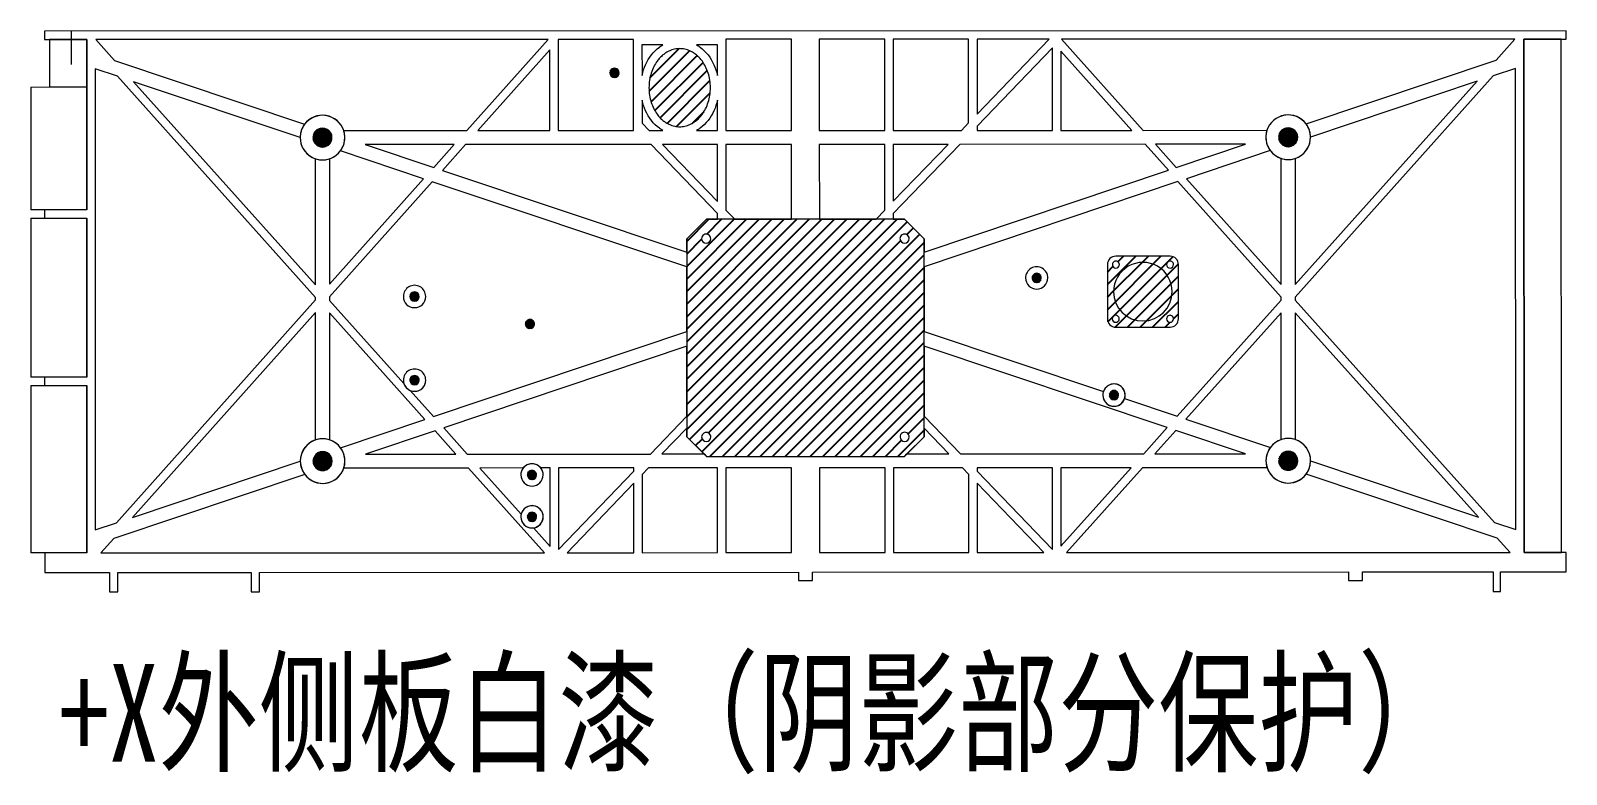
# Model space of a CAD drawing. Header units: millimetres. Extents: x 44 to 363, y 19 to 309.
# Drawn here: x 48.7 to 103.7, y 131.3 to 157.9 of the extents above; entities that cross this region are included whole.
import ezdxf

# ---------------------------------------------------------------- set-up
doc = ezdxf.new("R2010")
doc.units = ezdxf.units.MM
doc.styles.add('SLDTEXTSTYLE0', font='TXT', dxfattribs={"width": 0.75})

msp = doc.modelspace()

# ---------------------------------------------------------------- hatches: boundary and pattern name
h = msp.add_hatch()
h.set_pattern_fill('ANSI31', color=0, scale=0.1)
edge = h.paths.add_edge_path()
edge.add_spline(control_points=[(71.99, 154.484), (74.19, 154.485), (74.189, 157.285), (71.989, 157.284)], knot_values=[0, 0, 0, 0, 1, 1, 1, 1], weights=[1, 0.333333, 0.333333, 1], degree=3, periodic=0)
edge.add_spline(control_points=[(71.989, 157.284), (69.789, 157.283), (69.79, 154.483), (71.99, 154.484)], knot_values=[0, 0, 0, 0, 1, 1, 1, 1], weights=[1, 0.333333, 0.333333, 1], degree=3, periodic=0)
h = msp.add_hatch()
h.set_pattern_fill('ANSI31', color=0, scale=0.01)
h.paths.add_polyline_path([(69.819, 156.416, 1), (69.489, 156.416, 1)])
h = msp.add_hatch()
h.set_pattern_fill('ANSI31', color=0, scale=0.01)
h.paths.add_polyline_path([(59.535, 154.097, 1), (58.855, 154.096, 1)])
h.paths.add_polyline_path([(62.327, 148.401, 1), (62.657, 148.401, 1)])
h.paths.add_polyline_path([(58.859, 142.5, 1), (59.539, 142.501, 1)])
h.paths.add_polyline_path([(62.658, 145.401, 1), (62.328, 145.401, 1)])
h.paths.add_polyline_path([(66.461, 147.414, 1), (66.791, 147.414, 1)])
h.paths.add_polyline_path([(66.865, 140.503, 1), (66.535, 140.503, 1)])
h.paths.add_polyline_path([(66.864, 142.003, 1), (66.534, 142.003, 1)])
h = msp.add_hatch()
h.set_pattern_fill('ANSI31', color=0, scale=0.01)
h.paths.add_polyline_path([(84.942, 149.066, 1), (84.612, 149.066, 1)])
h.paths.add_polyline_path([(87.381, 144.866, 1), (87.711, 144.866, 1)])
h.paths.add_polyline_path([(94.129, 142.512, 1), (93.449, 142.512, 1)])
h.paths.add_polyline_path([(93.445, 154.108, 1), (94.125, 154.108, 1)])
h = msp.add_hatch()
h.set_pattern_fill('ANSI31', color=0, scale=0.1)
h.paths.add_polyline_path([(80.742, 150.465), (80.037, 151.17), (72.946, 151.167), (72.242, 150.462), (72.244, 143.372), (72.949, 142.667), (80.039, 142.67), (80.744, 143.375), (80.744, 143.684)])
h.paths.add_polyline_path([(73.106, 143.364, -1), (72.776, 143.364, -1)], flags=16)
h.paths.add_polyline_path([(80.212, 143.367, -1), (79.882, 143.366, -1)], flags=16)
h.paths.add_polyline_path([(72.773, 150.471, -1), (73.103, 150.471, -1)], flags=16)
h.paths.add_polyline_path([(79.88, 150.473, -1), (80.21, 150.473, -1)], flags=16)
h = msp.add_hatch()
h.set_pattern_fill('ANSI31', color=0, scale=0.1)
h.paths.add_polyline_path([(89.854, 149.545, 0.414318), (89.554, 149.845), (87.612, 149.845, 0.414282), (87.312, 149.545), (87.31, 147.6, 0.414516), (87.61, 147.3), (89.554, 147.301, 0.414479), (89.854, 147.601)])
h.paths.add_polyline_path([(89.679, 147.601, -1), (89.429, 147.601, -1)], flags=16)
h.paths.add_polyline_path([(87.532, 148.572, -1), (89.632, 148.573, -1)], flags=16)
h.paths.add_polyline_path([(89.429, 149.545, -1), (89.679, 149.545, -1)], flags=16)
h.paths.add_polyline_path([(87.735, 147.601, -1), (87.485, 147.6, -1)], flags=16)
h.paths.add_polyline_path([(87.487, 149.545, -1), (87.737, 149.545, -1)], flags=16)
h.paths.add_polyline_path([(87.532, 148.572, 1), (89.632, 148.573, 1)], flags=0)
h = msp.add_hatch()
h.set_pattern_fill('ANSI31', color=0, scale=0.1)
h.paths.add_polyline_path([(89.632, 148.573, 1), (87.532, 148.572, 1)])

# ---------------------------------------------------------------- linework, layer by layer
at = {"color": 0, "linetype": 'Continuous', "lineweight": 18}
for p, q in [((103.74, 157.928), (49.238, 157.91)), ((49.238, 157.91), (49.238, 157.61)), ((50.2, 156.71), (50.199, 157.91)), ((103.74, 157.628), (103.74, 157.928)), ((49.238, 157.61), (50.749, 157.61)), ((50.749, 157.61), (49.411, 157.61)), ((49.411, 157.61), (49.412, 155.91)), ((50.75, 155.91), (50.749, 157.61)), ((50.749, 157.61), (50.751, 151.51)), ((67.273, 157.616), (51.072, 157.61)), ((67.273, 157.616), (51.072, 157.61)), ((51.072, 157.61), (51.749, 156.854)), ((51.072, 157.61), (51.749, 156.854)), ((64.359, 154.348), (67.273, 157.616)), ((64.359, 154.348), (67.273, 157.616)), ((70.339, 157.617), (67.639, 157.616)), ((70.339, 157.617), (67.639, 157.616)), ((70.339, 157.617), (67.639, 157.616)), ((67.639, 157.616), (67.64, 154.349)), ((67.639, 157.616), (67.64, 154.349)), ((67.639, 157.616), (67.64, 154.349)), ((70.34, 154.35), (70.339, 157.617)), ((70.34, 154.35), (70.339, 157.617)), ((70.34, 154.35), (70.339, 157.617)), ((71.384, 157.417), (70.639, 157.417)), ((70.639, 157.417), (70.64, 156.326)), ((71.384, 157.417), (70.639, 157.417)), ((70.639, 157.417), (70.64, 156.326)), ((73.339, 157.418), (72.595, 157.417)), ((73.339, 157.418), (72.595, 157.417)), ((73.34, 156.326), (73.339, 157.418)), ((73.34, 156.326), (73.339, 157.418)), ((75.989, 157.618), (73.639, 157.618)), ((73.639, 157.618), (73.64, 154.351)), ((75.989, 157.618), (73.639, 157.618)), ((73.639, 157.618), (73.64, 154.351)), ((75.99, 154.352), (75.989, 157.618)), ((75.99, 154.352), (75.989, 157.618)), ((79.339, 157.62), (76.989, 157.619)), ((79.339, 157.62), (76.989, 157.619)), ((76.989, 157.619), (76.99, 154.352)), ((76.989, 157.619), (76.99, 154.352)), ((79.34, 154.353), (79.339, 157.62)), ((79.34, 154.353), (79.339, 157.62)), ((82.339, 157.621), (79.639, 157.62)), ((82.339, 157.621), (79.639, 157.62)), ((79.639, 157.62), (79.64, 154.353)), ((79.639, 157.62), (79.64, 154.353)), ((82.34, 154.621), (82.339, 157.621)), ((82.34, 154.621), (82.339, 157.621)), ((82.639, 157.621), (82.64, 154.933)), ((85.223, 157.621), (82.639, 157.621)), ((85.223, 157.621), (82.639, 157.621)), ((82.639, 157.621), (82.64, 154.933)), ((82.64, 154.933), (85.223, 157.621)), ((82.64, 154.933), (85.223, 157.621)), ((101.907, 157.627), (85.662, 157.622)), ((101.907, 157.627), (85.662, 157.622)), ((85.662, 157.622), (88.586, 154.356)), ((85.662, 157.622), (88.586, 154.356)), ((101.23, 156.87), (101.907, 157.627)), ((101.23, 156.87), (101.907, 157.627)), ((102.229, 157.627), (103.74, 157.628)), ((103.567, 157.628), (102.229, 157.627)), ((102.235, 139.227), (102.229, 157.627)), ((102.229, 157.627), (102.235, 139.227)), ((103.573, 139.228), (103.567, 157.628)), ((51.749, 156.854), (58.554, 154.575)), ((51.749, 156.854), (58.554, 154.575)), ((67.339, 157.239), (64.761, 154.348)), ((67.339, 157.239), (64.761, 154.348)), ((67.34, 154.349), (67.339, 157.239)), ((67.34, 154.349), (67.339, 157.239)), ((85.339, 157.309), (82.64, 154.5)), ((85.339, 157.309), (82.64, 154.5)), ((85.34, 154.355), (85.339, 157.309)), ((85.34, 154.355), (85.339, 157.309)), ((88.184, 154.356), (85.639, 157.197)), ((85.639, 157.197), (85.64, 154.355)), ((88.184, 154.356), (85.639, 157.197)), ((85.639, 157.197), (85.64, 154.355)), ((94.426, 154.587), (101.23, 156.87)), ((94.426, 154.587), (101.23, 156.87)), ((51.849, 156.293), (51.05, 156.561)), ((51.05, 156.561), (51.055, 140.031)), ((51.849, 156.293), (51.05, 156.561)), ((51.05, 156.561), (51.055, 140.031)), ((58.947, 148.367), (51.849, 156.293)), ((58.947, 148.367), (51.849, 156.293)), ((101.131, 156.309), (94.037, 148.379)), ((101.131, 156.309), (94.037, 148.379)), ((101.929, 156.577), (101.131, 156.309)), ((101.929, 156.577), (101.131, 156.309)), ((101.935, 140.048), (101.929, 156.577)), ((101.935, 140.048), (101.929, 156.577)), ((48.743, 155.909), (50.081, 155.91)), ((48.743, 155.909), (48.745, 151.509)), ((49.412, 155.91), (50.75, 155.91)), ((50.081, 155.91), (50.75, 155.91)), ((50.751, 151.51), (50.75, 155.91)), ((52.424, 156.1), (58.947, 148.817)), ((58.395, 154.1), (52.424, 156.1)), ((52.424, 156.1), (58.947, 148.817)), ((58.395, 154.101), (52.424, 156.1)), ((94.037, 148.829), (100.555, 156.116)), ((94.037, 148.829), (100.555, 156.116)), ((100.555, 156.116), (94.585, 154.112)), ((100.555, 156.116), (94.586, 154.113)), ((70.64, 155.441), (70.64, 154.617)), ((70.64, 155.441), (70.64, 154.617)), ((73.34, 154.351), (73.34, 155.442)), ((73.34, 154.351), (73.34, 155.442)), ((70.64, 154.617), (70.897, 154.35)), ((70.64, 154.617), (70.897, 154.35)), ((82.084, 154.354), (82.34, 154.621)), ((82.084, 154.354), (82.34, 154.621)), ((59.955, 154.347), (64.359, 154.348)), ((59.955, 154.347), (64.359, 154.348)), ((64.761, 154.348), (67.34, 154.349)), ((64.761, 154.348), (67.34, 154.349)), ((67.64, 154.349), (70.34, 154.35)), ((67.64, 154.349), (70.34, 154.35)), ((67.64, 154.349), (70.34, 154.35)), ((70.897, 154.35), (71.385, 154.35)), ((70.897, 154.35), (71.385, 154.35)), ((72.596, 154.351), (73.34, 154.351)), ((72.596, 154.351), (73.34, 154.351)), ((73.64, 154.351), (75.99, 154.352)), ((73.64, 154.351), (75.99, 154.352)), ((76.99, 154.352), (79.34, 154.353)), ((76.99, 154.352), (79.34, 154.353)), ((79.64, 154.353), (82.084, 154.354)), ((79.64, 154.353), (82.084, 154.354)), ((82.64, 154.5), (82.64, 154.354)), ((82.64, 154.5), (82.64, 154.354)), ((82.64, 154.354), (85.34, 154.355)), ((82.64, 154.354), (85.34, 154.355)), ((85.64, 154.355), (88.184, 154.356)), ((85.64, 154.355), (88.184, 154.356)), ((88.586, 154.356), (93.025, 154.358)), ((88.586, 154.356), (93.025, 154.358)), ((62.817, 152.62), (59.837, 153.618)), ((62.817, 152.62), (59.837, 153.618)), ((63.913, 153.848), (60.728, 153.847)), ((63.913, 153.848), (60.728, 153.847)), ((60.728, 153.847), (63.179, 153.026)), ((60.728, 153.847), (63.179, 153.026)), ((63.179, 153.026), (63.913, 153.848)), ((63.179, 153.026), (63.913, 153.848)), ((64.315, 153.848), (63.489, 152.922)), ((64.315, 153.848), (63.489, 152.922)), ((70.962, 153.85), (64.315, 153.848)), ((70.962, 153.85), (64.315, 153.848)), ((73.341, 151.377), (70.962, 153.85)), ((73.341, 151.377), (70.962, 153.85)), ((73.34, 153.851), (71.378, 153.85)), ((73.34, 153.851), (71.378, 153.85)), ((71.378, 153.85), (73.341, 151.81)), ((71.378, 153.85), (73.341, 151.81)), ((73.341, 151.81), (73.34, 153.851)), ((73.341, 151.81), (73.34, 153.851)), ((75.99, 153.852), (73.64, 153.851)), ((75.99, 153.852), (73.64, 153.851)), ((73.64, 153.851), (73.641, 151.498)), ((73.64, 153.851), (73.641, 151.498)), ((75.991, 151.168), (75.99, 153.852)), ((75.991, 151.168), (75.99, 153.852)), ((79.34, 153.853), (76.99, 153.852)), ((79.34, 153.853), (76.99, 153.852)), ((76.99, 153.852), (76.991, 151.169)), ((76.99, 153.852), (76.991, 151.169)), ((79.341, 151.5), (79.34, 153.853)), ((79.341, 151.5), (79.34, 153.853)), ((81.603, 153.854), (79.64, 153.853)), ((81.603, 153.854), (79.64, 153.853)), ((79.64, 153.853), (79.641, 151.812)), ((79.64, 153.853), (79.641, 151.812)), ((79.641, 151.812), (81.603, 153.854)), ((82.019, 153.854), (79.641, 151.379)), ((82.019, 153.854), (79.641, 151.379)), ((79.641, 151.812), (81.603, 153.854)), ((88.666, 153.856), (82.019, 153.854)), ((88.666, 153.856), (82.019, 153.854)), ((89.493, 152.931), (88.666, 153.856)), ((89.493, 152.931), (88.666, 153.856)), ((92.253, 153.857), (89.034, 153.856)), ((92.253, 153.857), (89.034, 153.856)), ((89.034, 153.856), (89.777, 153.026)), ((89.034, 153.856), (89.777, 153.026)), ((89.777, 153.026), (92.253, 153.857)), ((89.777, 153.026), (92.253, 153.857)), ((93.144, 153.629), (90.14, 152.621)), ((93.144, 153.629), (90.14, 152.621)), ((58.947, 148.817), (58.946, 153.336)), ((58.947, 148.817), (58.946, 153.336)), ((59.446, 153.337), (59.447, 148.842)), ((59.446, 153.337), (59.447, 148.842)), ((63.489, 152.922), (72.242, 149.991)), ((63.489, 152.922), (72.242, 149.991)), ((80.742, 149.994), (89.493, 152.931)), ((80.742, 149.994), (89.493, 152.931)), ((93.537, 148.828), (93.535, 153.348)), ((93.537, 148.828), (93.535, 153.348)), ((94.035, 153.348), (94.037, 148.829)), ((94.035, 153.348), (94.037, 148.829)), ((59.447, 148.842), (62.817, 152.62)), ((59.447, 148.842), (62.817, 152.62)), ((63.127, 152.516), (59.447, 148.392)), ((63.127, 152.516), (59.447, 148.392)), ((72.242, 149.464), (63.127, 152.516)), ((72.242, 149.464), (63.127, 152.516)), ((89.831, 152.517), (80.742, 149.467)), ((89.831, 152.517), (80.742, 149.467)), ((93.537, 148.379), (89.831, 152.517)), ((93.537, 148.379), (89.831, 152.517)), ((90.14, 152.621), (93.537, 148.828)), ((90.14, 152.621), (93.537, 148.828)), ((50.082, 151.51), (48.745, 151.509)), ((50.751, 151.51), (49.24, 151.51)), ((49.24, 151.51), (49.24, 151.21)), ((50.751, 151.51), (50.082, 151.51)), ((73.341, 151.168), (73.341, 151.377)), ((73.341, 151.168), (73.341, 151.377)), ((73.641, 151.498), (73.959, 151.168)), ((73.641, 151.498), (73.959, 151.168)), ((79.024, 151.169), (79.341, 151.5)), ((79.024, 151.169), (79.341, 151.5)), ((79.641, 151.379), (79.641, 151.17)), ((79.641, 151.379), (79.641, 151.17)), ((48.745, 151.209), (50.083, 151.21)), ((48.745, 151.209), (48.746, 145.509)), ((49.24, 151.21), (50.752, 151.21)), ((50.083, 151.21), (50.752, 151.21)), ((50.753, 145.51), (50.752, 151.21)), ((50.752, 151.21), (50.753, 145.51)), ((72.242, 150.462), (72.946, 151.167)), ((72.946, 151.167), (72.242, 150.462)), ((80.037, 151.17), (72.946, 151.167)), ((72.946, 151.167), (73.341, 151.168)), ((73.959, 151.168), (73.341, 151.168)), ((73.959, 151.168), (75.991, 151.168)), ((76.991, 151.169), (75.991, 151.168)), ((76.991, 151.169), (79.024, 151.169)), ((79.641, 151.17), (79.024, 151.169)), ((79.641, 151.17), (80.037, 151.17)), ((80.037, 151.17), (80.742, 150.465)), ((80.742, 150.465), (80.037, 151.17)), ((72.242, 149.991), (72.242, 150.462)), ((72.242, 150.462), (72.244, 143.372)), ((80.742, 150.465), (80.742, 149.994)), ((80.744, 143.375), (80.742, 150.465)), ((72.242, 149.991), (72.242, 149.464)), ((80.742, 149.467), (80.742, 149.994)), ((89.554, 149.845), (87.612, 149.845)), ((89.554, 149.845), (87.612, 149.845)), ((72.243, 147.142), (72.242, 149.464)), ((80.742, 149.467), (80.743, 147.145)), ((87.312, 149.545), (87.31, 147.6)), ((87.312, 149.545), (87.31, 147.6)), ((89.854, 147.601), (89.854, 149.545)), ((89.854, 147.601), (89.854, 149.545)), ((51.814, 140.286), (58.947, 148.282)), ((51.814, 140.286), (58.947, 148.282)), ((58.947, 148.282), (58.947, 148.367)), ((58.947, 148.282), (58.947, 148.367)), ((59.447, 148.392), (59.447, 148.259)), ((59.447, 148.392), (59.447, 148.259)), ((59.447, 148.259), (62.11, 145.286)), ((59.447, 148.259), (62.11, 145.286)), ((89.814, 144.107), (93.537, 148.27)), ((89.814, 144.107), (93.537, 148.27)), ((93.537, 148.27), (93.537, 148.379)), ((93.537, 148.27), (93.537, 148.379)), ((94.037, 148.379), (94.037, 148.27)), ((94.037, 148.379), (94.037, 148.27)), ((94.037, 148.27), (101.173, 140.303)), ((94.037, 148.27), (101.173, 140.303)), ((58.948, 147.832), (52.388, 140.478)), ((58.948, 147.832), (52.388, 140.478)), ((58.949, 143.26), (58.948, 147.832)), ((58.949, 143.26), (58.948, 147.832)), ((59.448, 147.809), (59.449, 143.261)), ((62.864, 143.994), (59.448, 147.809)), ((62.864, 143.994), (59.448, 147.809)), ((59.448, 147.809), (59.449, 143.261)), ((93.537, 147.82), (90.123, 144.003)), ((93.537, 147.82), (90.123, 144.003)), ((93.539, 143.272), (93.537, 147.82)), ((93.539, 143.272), (93.537, 147.82)), ((94.037, 147.82), (94.039, 143.272)), ((100.597, 140.496), (94.037, 147.82)), ((100.597, 140.496), (94.037, 147.82)), ((94.037, 147.82), (94.039, 143.272)), ((63.174, 144.098), (72.243, 147.142)), ((63.174, 144.098), (72.243, 147.142)), ((72.243, 147.142), (72.243, 146.614)), ((80.743, 147.145), (87.167, 144.993)), ((80.743, 146.617), (80.743, 147.145)), ((80.743, 147.145), (87.167, 144.993)), ((87.61, 147.3), (89.554, 147.301)), ((87.61, 147.3), (89.554, 147.301)), ((72.243, 146.614), (63.537, 143.693)), ((72.243, 146.614), (63.537, 143.693)), ((72.244, 144.114), (72.243, 146.614)), ((89.451, 143.701), (80.743, 146.617)), ((89.451, 143.701), (80.743, 146.617)), ((80.743, 146.617), (80.744, 144.116)), ((50.084, 145.51), (48.746, 145.509)), ((48.747, 145.209), (50.085, 145.21)), ((48.747, 145.209), (48.749, 139.209)), ((50.753, 145.51), (49.242, 145.51)), ((49.242, 145.51), (49.242, 145.21)), ((49.242, 145.21), (50.754, 145.21)), ((50.753, 145.51), (50.084, 145.51)), ((50.085, 145.21), (50.754, 145.21)), ((50.756, 139.21), (50.754, 145.21)), ((50.754, 145.21), (50.756, 139.21)), ((62.337, 145.032), (63.174, 144.098)), ((62.337, 145.032), (63.174, 144.098)), ((87.925, 144.739), (89.814, 144.107)), ((87.925, 144.739), (89.814, 144.107)), ((70.938, 142.754), (72.244, 144.114)), ((70.938, 142.754), (72.244, 144.114)), ((72.244, 144.114), (72.244, 143.681)), ((80.744, 144.116), (82.051, 142.758)), ((80.744, 143.684), (80.744, 144.116)), ((80.744, 144.116), (82.051, 142.758)), ((59.84, 142.979), (62.864, 143.994)), ((59.84, 142.979), (62.864, 143.994)), ((63.227, 143.589), (60.732, 142.751)), ((63.227, 143.589), (60.732, 142.751)), ((63.976, 142.752), (63.227, 143.589)), ((63.976, 142.752), (63.227, 143.589)), ((63.537, 143.693), (64.379, 142.752)), ((63.537, 143.693), (64.379, 142.752)), ((72.244, 143.681), (71.354, 142.755)), ((72.244, 143.681), (71.354, 142.755)), ((72.244, 143.372), (72.244, 143.681)), ((81.634, 142.758), (80.744, 143.684)), ((81.634, 142.758), (80.744, 143.684)), ((80.744, 143.684), (80.744, 143.375)), ((88.609, 142.76), (89.451, 143.701)), ((88.609, 142.76), (89.451, 143.701)), ((89.76, 143.597), (89.012, 142.76)), ((89.76, 143.597), (89.012, 142.76)), ((92.257, 142.761), (89.76, 143.597)), ((92.257, 142.761), (89.76, 143.597)), ((90.123, 144.003), (93.148, 142.99)), ((90.123, 144.003), (93.148, 142.99)), ((72.861, 142.755), (72.244, 143.372)), ((72.244, 143.372), (72.949, 142.667)), ((80.039, 142.67), (80.744, 143.375)), ((80.744, 143.375), (80.127, 142.757)), ((52.388, 140.478), (58.399, 142.496)), ((52.388, 140.478), (58.399, 142.496)), ((60.732, 142.751), (63.976, 142.752)), ((60.732, 142.751), (63.976, 142.752)), ((64.379, 142.752), (70.938, 142.754)), ((64.379, 142.752), (70.938, 142.754)), ((71.354, 142.755), (72.861, 142.755)), ((71.354, 142.755), (72.861, 142.755)), ((72.861, 142.755), (72.949, 142.667)), ((72.949, 142.667), (80.039, 142.67)), ((72.949, 142.667), (80.039, 142.67)), ((80.039, 142.67), (80.127, 142.757)), ((80.127, 142.757), (81.634, 142.758)), ((80.127, 142.757), (81.634, 142.758)), ((82.051, 142.758), (88.609, 142.76)), ((82.051, 142.758), (88.609, 142.76)), ((89.012, 142.76), (92.257, 142.761)), ((89.012, 142.76), (92.257, 142.761)), ((94.589, 142.508), (100.597, 140.496)), ((94.589, 142.508), (100.597, 140.496)), ((58.558, 142.022), (51.716, 139.725)), ((58.558, 142.022), (51.716, 139.725)), ((64.424, 142.252), (59.959, 142.251)), ((64.424, 142.252), (59.959, 142.251)), ((67.144, 139.215), (64.424, 142.252)), ((67.144, 139.215), (64.424, 142.252)), ((66.387, 142.253), (64.827, 142.252)), ((66.387, 142.253), (64.827, 142.252)), ((64.827, 142.252), (66.311, 140.595)), ((64.827, 142.252), (66.311, 140.595)), ((67.344, 142.253), (67.012, 142.253)), ((67.344, 142.253), (67.012, 142.253)), ((67.345, 139.44), (67.344, 142.253)), ((67.345, 139.44), (67.344, 142.253)), ((70.344, 142.254), (67.644, 142.253)), ((70.344, 142.254), (67.644, 142.253)), ((67.644, 142.253), (67.645, 139.328)), ((67.644, 142.253), (67.645, 139.328)), ((67.645, 139.328), (70.344, 142.137)), ((67.645, 139.328), (70.344, 142.137)), ((70.344, 142.137), (70.344, 142.254)), ((70.344, 142.137), (70.344, 142.254)), ((70.873, 142.254), (70.644, 142.016)), ((70.873, 142.254), (70.644, 142.016)), ((70.644, 142.016), (70.645, 139.217)), ((70.644, 142.016), (70.645, 139.217)), ((73.344, 142.255), (70.873, 142.254)), ((73.344, 142.255), (70.873, 142.254)), ((73.345, 139.218), (73.344, 142.255)), ((73.345, 139.218), (73.344, 142.255)), ((75.994, 142.256), (73.644, 142.255)), ((75.994, 142.256), (73.644, 142.255)), ((73.644, 142.255), (73.645, 139.218)), ((73.644, 142.255), (73.645, 139.218)), ((75.995, 139.218), (75.994, 142.256)), ((75.995, 139.218), (75.994, 142.256)), ((79.344, 142.257), (76.994, 142.256)), ((79.344, 142.257), (76.994, 142.256)), ((76.994, 142.256), (76.995, 139.219)), ((76.994, 142.256), (76.995, 139.219)), ((79.345, 139.22), (79.344, 142.257)), ((79.345, 139.22), (79.344, 142.257)), ((82.115, 142.258), (79.644, 142.257)), ((82.115, 142.258), (79.644, 142.257)), ((79.644, 142.257), (79.645, 139.22)), ((79.644, 142.257), (79.645, 139.22)), ((82.344, 142.02), (82.115, 142.258)), ((82.344, 142.02), (82.115, 142.258)), ((82.345, 139.221), (82.344, 142.02)), ((82.345, 139.221), (82.344, 142.02)), ((85.344, 142.259), (82.644, 142.258)), ((85.344, 142.259), (82.644, 142.258)), ((82.644, 142.258), (82.644, 142.141)), ((82.644, 142.258), (82.644, 142.141)), ((82.644, 142.141), (85.345, 139.334)), ((82.644, 142.141), (85.345, 139.334)), ((85.345, 139.334), (85.344, 142.259)), ((85.345, 139.334), (85.344, 142.259)), ((88.162, 142.26), (85.644, 142.259)), ((88.162, 142.26), (85.644, 142.259)), ((85.644, 142.259), (85.645, 139.447)), ((85.644, 142.259), (85.645, 139.447)), ((85.645, 139.447), (88.162, 142.26)), ((85.645, 139.447), (88.162, 142.26)), ((88.564, 142.26), (85.847, 139.222)), ((88.564, 142.26), (85.847, 139.222)), ((93.029, 142.262), (88.564, 142.26)), ((93.029, 142.262), (88.564, 142.26)), ((101.272, 139.743), (94.43, 142.034)), ((101.272, 139.743), (94.43, 142.034)), ((70.344, 141.704), (67.953, 139.216)), ((70.344, 141.704), (67.953, 139.216)), ((70.345, 139.217), (70.344, 141.704)), ((70.345, 139.217), (70.344, 141.704)), ((82.644, 141.708), (82.645, 139.221)), ((85.037, 139.221), (82.644, 141.708)), ((85.037, 139.221), (82.644, 141.708)), ((82.644, 141.708), (82.645, 139.221)), ((51.055, 140.031), (51.814, 140.286)), ((51.055, 140.031), (51.814, 140.286)), ((101.173, 140.303), (101.935, 140.048)), ((101.173, 140.303), (101.935, 140.048)), ((51.716, 139.725), (51.257, 139.21)), ((51.716, 139.725), (51.257, 139.21)), ((66.749, 140.106), (67.345, 139.44)), ((66.749, 140.106), (67.345, 139.44)), ((101.734, 139.227), (101.272, 139.743)), ((101.734, 139.227), (101.272, 139.743)), ((50.087, 139.21), (48.749, 139.209)), ((50.756, 139.21), (49.244, 139.21)), ((49.244, 139.21), (49.245, 138.51)), ((50.756, 139.21), (50.087, 139.21)), ((51.257, 139.21), (67.144, 139.215)), ((51.257, 139.21), (67.144, 139.215)), ((67.953, 139.216), (70.345, 139.217)), ((67.953, 139.216), (70.345, 139.217)), ((70.645, 139.217), (73.345, 139.218)), ((70.645, 139.217), (73.345, 139.218)), ((73.645, 139.218), (75.995, 139.218)), ((73.645, 139.218), (75.995, 139.218)), ((76.995, 139.219), (79.345, 139.22)), ((76.995, 139.219), (79.345, 139.22)), ((79.645, 139.22), (82.345, 139.221)), ((79.645, 139.22), (82.345, 139.221)), ((82.645, 139.221), (85.037, 139.221)), ((82.645, 139.221), (85.037, 139.221)), ((85.847, 139.222), (101.734, 139.227)), ((85.847, 139.222), (101.734, 139.227)), ((103.746, 139.228), (102.235, 139.227)), ((102.235, 139.227), (103.573, 139.228)), ((103.746, 138.528), (103.746, 139.228)), ((49.245, 138.51), (51.567, 138.51)), ((51.567, 138.51), (51.567, 137.81)), ((51.867, 138.51), (56.64, 138.512)), ((51.867, 137.81), (51.867, 138.51)), ((56.64, 138.512), (56.64, 137.812)), ((56.94, 138.512), (76.246, 138.518)), ((56.94, 137.812), (56.94, 138.512)), ((76.246, 138.518), (76.246, 138.218)), ((76.246, 138.218), (76.746, 138.219)), ((76.746, 138.519), (95.951, 138.525)), ((76.746, 138.219), (76.746, 138.519)), ((95.951, 138.525), (95.951, 138.225)), ((95.951, 138.225), (96.451, 138.225)), ((96.451, 138.525), (101.124, 138.527)), ((96.451, 138.225), (96.451, 138.525)), ((101.124, 138.527), (101.124, 137.827)), ((101.387, 138.527), (103.746, 138.528)), ((101.387, 137.827), (101.387, 138.527)), ((51.567, 137.81), (51.867, 137.81)), ((56.64, 137.812), (56.94, 137.812)), ((101.124, 137.827), (101.387, 137.827))]:
    msp.add_line(p, q, dxfattribs=at)
for centre, radius, start, end in [((69.654, 156.416), 0.165, 0.019, 180.019), ((69.654, 156.416), 0.165, 180.019, 0.019), ((59.195, 154.096), 0.8, 0.019, 179.9816), ((59.195, 154.096), 0.8, 143.2758, 179.7309), ((59.195, 154.096), 0.8, 18.2289, 143.2758), ((93.785, 154.108), 0.8, 0.169, 180.1317), ((93.785, 154.108), 0.8, 36.7621, 161.809), ((93.785, 154.108), 0.8, 0.3077, 36.7559), ((59.195, 154.096), 0.8, 179.6924, 251.809), ((59.195, 154.096), 0.8, 179.9816, 0.019), ((59.195, 154.096), 0.34, 0.019, 180.019), ((59.195, 154.096), 0.34, 180.019, 0.019), ((59.195, 154.096), 0.8, 323.2758, 0.019), ((59.195, 154.096), 0.8, 0.019, 18.2289), ((93.785, 154.108), 0.8, 161.809, 180.019), ((93.785, 154.108), 0.8, 180.1317, 0.169), ((93.785, 154.108), 0.8, 180.019, 216.7621), ((93.785, 154.108), 0.34, 0.019, 180.019), ((93.785, 154.108), 0.34, 180.019, 0.019), ((93.785, 154.108), 0.8, 288.2289, 0.353), ((59.195, 154.096), 0.8, 288.2289, 323.2758), ((93.785, 154.108), 0.8, 216.7621, 251.809), ((59.195, 154.096), 0.8, 251.809, 288.2289), ((93.785, 154.108), 0.8, 251.809, 288.2289), ((72.938, 150.471), 0.165, 0.019, 180.019), ((72.938, 150.471), 0.165, 180.019, 0.019), ((80.045, 150.473), 0.165, 0.019, 180.019), ((80.045, 150.473), 0.165, 180.019, 0.019), ((87.612, 149.545), 0.3, 89.9922, 180.0056), ((87.612, 149.545), 0.3, 89.9922, 180.0056), ((87.612, 149.545), 0.125, 0.019, 180.019), ((88.582, 148.573), 1.05, 0.019, 180.019), ((89.554, 149.545), 0.125, 0.019, 180.019), ((89.554, 149.545), 0.3, 0.0048, 90.0145), ((89.554, 149.545), 0.3, 359.9978, 90.0182), ((84.777, 149.066), 0.4, 0.019, 180.019), ((84.777, 149.066), 0.4, 0.019, 180.019), ((84.777, 149.066), 0.4, 0.019, 180.019), ((84.777, 149.066), 0.4, 180.019, 0.019), ((84.777, 149.066), 0.4, 180.019, 0.019), ((84.777, 149.066), 0.4, 180.019, 0.019), ((84.777, 149.066), 0.165, 0.019, 180.019), ((84.777, 149.066), 0.165, 180.019, 0.019), ((87.612, 149.545), 0.125, 180.019, 0.019), ((89.554, 149.545), 0.125, 180.019, 0.019), ((62.492, 148.401), 0.4, 0.019, 180.019), ((62.492, 148.401), 0.4, 0.019, 180.019), ((62.492, 148.401), 0.4, 0.019, 180.019), ((62.492, 148.401), 0.165, 0.019, 180.019), ((88.582, 148.573), 1.05, 180.019, 0.019), ((62.492, 148.401), 0.4, 180.019, 0.019), ((62.492, 148.401), 0.4, 180.019, 0.019), ((62.492, 148.401), 0.4, 180.019, 0.019), ((62.492, 148.401), 0.165, 180.019, 0.019), ((66.626, 147.414), 0.165, 0.019, 180.019), ((66.626, 147.414), 0.165, 180.019, 0.019), ((87.61, 147.6), 0.3, 179.9597, 270.018), ((87.61, 147.6), 0.3, 179.9597, 270.0188), ((87.61, 147.6), 0.125, 0.019, 180.019), ((87.61, 147.6), 0.125, 180.019, 0.019), ((89.554, 147.601), 0.125, 0.019, 180.019), ((89.554, 147.601), 0.125, 180.019, 0.019), ((89.554, 147.601), 0.3, 270.013, 0.0613), ((89.554, 147.601), 0.3, 270.013, 0.0649), ((62.493, 145.401), 0.4, 0.019, 180.019), ((62.493, 145.401), 0.4, 0.019, 180.019), ((62.493, 145.401), 0.4, 0.019, 180.019), ((62.493, 145.401), 0.4, 180.019, 0.019), ((62.493, 145.401), 0.4, 180.019, 0.019), ((62.493, 145.401), 0.4, 180.019, 196.7243), ((62.493, 145.401), 0.4, 196.7243, 246.9734), ((62.493, 145.401), 0.165, 0.019, 180.019), ((62.493, 145.401), 0.165, 180.019, 0.019), ((62.493, 145.401), 0.4, 246.9734, 0.019), ((87.546, 144.866), 0.4, 0.019, 180.019), ((87.546, 144.866), 0.4, 0.019, 180.019), ((87.546, 144.866), 0.4, 0.019, 161.4858), ((87.546, 144.866), 0.4, 161.4858, 180.019), ((87.546, 144.866), 0.4, 180.019, 341.4858), ((87.546, 144.866), 0.4, 180.019, 0.019), ((87.546, 144.866), 0.4, 180.019, 0.019), ((87.546, 144.866), 0.165, 0.019, 180.019), ((87.546, 144.866), 0.165, 180.019, 0.019), ((87.546, 144.866), 0.4, 341.4858, 0.019), ((59.199, 142.501), 0.8, 0.1317, 180.169), ((59.199, 142.501), 0.8, 0.1317, 180.169), ((59.199, 142.501), 0.8, 108.2289, 180.353), ((59.199, 142.501), 0.8, 71.809, 108.2289), ((59.199, 142.501), 0.8, 36.7621, 71.809), ((72.941, 143.364), 0.165, 0.019, 180.019), ((72.941, 143.364), 0.165, 180.019, 0.019), ((80.047, 143.367), 0.165, 0.019, 180.019), ((80.047, 143.367), 0.165, 180.019, 0.019), ((93.789, 142.512), 0.8, 359.9816, 180.019), ((93.789, 142.512), 0.8, 108.2289, 143.2758), ((93.789, 142.512), 0.8, 71.809, 108.2289), ((93.789, 142.512), 0.8, 359.6924, 71.809), ((59.199, 142.501), 0.8, 180.169, 0.1317), ((59.199, 142.501), 0.8, 180.169, 0.1317), ((59.199, 142.5), 0.8, 180.3077, 216.7559), ((59.199, 142.501), 0.34, 0.019, 180.019), ((59.199, 142.501), 0.34, 180.019, 0.019), ((59.199, 142.501), 0.8, 0.019, 36.7621), ((59.199, 142.501), 0.8, 341.809, 0.019), ((93.789, 142.512), 0.8, 143.2758, 180.019), ((93.789, 142.512), 0.8, 180.019, 198.2289), ((93.789, 142.512), 0.8, 180.019, 359.9816), ((93.789, 142.512), 0.34, 0.019, 180.019), ((93.789, 142.512), 0.34, 180.019, 0.019), ((93.789, 142.512), 0.8, 323.2758, 359.7309), ((59.199, 142.501), 0.8, 216.7621, 341.809), ((66.699, 142.003), 0.4, 0.019, 180.019), ((66.699, 142.003), 0.4, 0.019, 180.019), ((66.699, 142.003), 0.4, 141.3368, 180.019), ((66.699, 142.003), 0.4, 180.019, 0.019), ((66.699, 142.003), 0.4, 180.019, 0.019), ((66.699, 142.003), 0.4, 180.019, 0.019), ((66.699, 142.003), 0.4, 38.7011, 141.3368), ((66.699, 142.003), 0.165, 0.019, 180.019), ((66.699, 142.003), 0.165, 180.019, 0.019), ((66.699, 142.003), 0.4, 0.019, 38.7011), ((93.789, 142.512), 0.8, 198.2289, 323.2758), ((66.7, 140.503), 0.4, 0.019, 180.019), ((66.7, 140.503), 0.4, 0.019, 180.019), ((66.7, 140.503), 0.4, 0.019, 166.6492), ((66.7, 140.503), 0.4, 166.6492, 180.019), ((66.7, 140.503), 0.4, 180.019, 277.0484), ((66.7, 140.503), 0.4, 180.019, 0.019), ((66.7, 140.503), 0.4, 180.019, 0.019), ((66.7, 140.503), 0.165, 0.019, 180.019), ((66.7, 140.503), 0.165, 180.019, 0.019), ((66.7, 140.503), 0.4, 277.0484, 0.019)]:
    msp.add_arc(centre, radius, start, end, dxfattribs=at)
at = {"color": 0, "linetype": 'Continuous', "lineweight": 0}
for points, knots in [([(70.64, 156.326), (70.668, 156.458), (70.796, 156.855), (71.079, 157.223), (71.342, 157.393), (71.384, 157.417)], [0, 0, 0, 0, 0.287705, 0.889438, 1, 1, 1, 1]), ([(70.64, 156.326), (70.668, 156.458), (70.796, 156.855), (71.079, 157.223), (71.342, 157.393), (71.384, 157.417)], [0, 0, 0, 0, 0.287705, 0.889438, 1, 1, 1, 1]), ([(72.595, 157.417), (72.637, 157.393), (72.899, 157.223), (73.183, 156.856), (73.311, 156.459), (73.34, 156.326)], [0, 0, 0, 0, 0.110562, 0.712295, 1, 1, 1, 1]), ([(72.595, 157.417), (72.637, 157.393), (72.899, 157.223), (73.183, 156.856), (73.311, 156.459), (73.34, 156.326)], [0, 0, 0, 0, 0.110562, 0.712295, 1, 1, 1, 1]), ([(71.385, 154.35), (71.343, 154.374), (71.08, 154.544), (70.796, 154.912), (70.668, 155.309), (70.64, 155.441)], [0, 0, 0, 0, 0.110562, 0.712295, 1, 1, 1, 1]), ([(71.385, 154.35), (71.343, 154.374), (71.08, 154.544), (70.796, 154.912), (70.668, 155.309), (70.64, 155.441)], [0, 0, 0, 0, 0.110562, 0.712295, 1, 1, 1, 1]), ([(73.34, 155.442), (73.312, 155.31), (73.184, 154.913), (72.9, 154.545), (72.638, 154.375), (72.596, 154.351)], [0, 0, 0, 0, 0.287705, 0.889438, 1, 1, 1, 1]), ([(73.34, 155.442), (73.312, 155.31), (73.184, 154.913), (72.9, 154.545), (72.638, 154.375), (72.596, 154.351)], [0, 0, 0, 0, 0.287705, 0.889438, 1, 1, 1, 1])]:
    msp.add_open_spline(points, degree=3, knots=knots, dxfattribs=at)
for points, weights in [([(71.989, 157.284), (69.789, 157.283), (69.79, 154.483), (71.99, 154.484)], [1, 0.333333333334, 0.333333333334, 1]), ([(71.99, 154.484), (74.19, 154.485), (74.189, 157.285), (71.989, 157.284)], [1, 0.333333333333, 0.333333333333, 1])]:
    msp.add_rational_spline(points, weights, degree=3, dxfattribs=at)

# ---------------------------------------------------------------- texts
at = {"color": 0, "linetype": 'Continuous', "lineweight": 0, "insert": (49.756, 135.232), "char_height": 3.5, "width": 53.60159, "attachment_point": 1, "style": 'SLDTEXTSTYLE0'}
msp.add_mtext('+X{\\fSimSun|b0|i0|c134|p2;外侧板白漆（阴影部分保护）}', dxfattribs=at)

doc.saveas('drawing.dxf')
